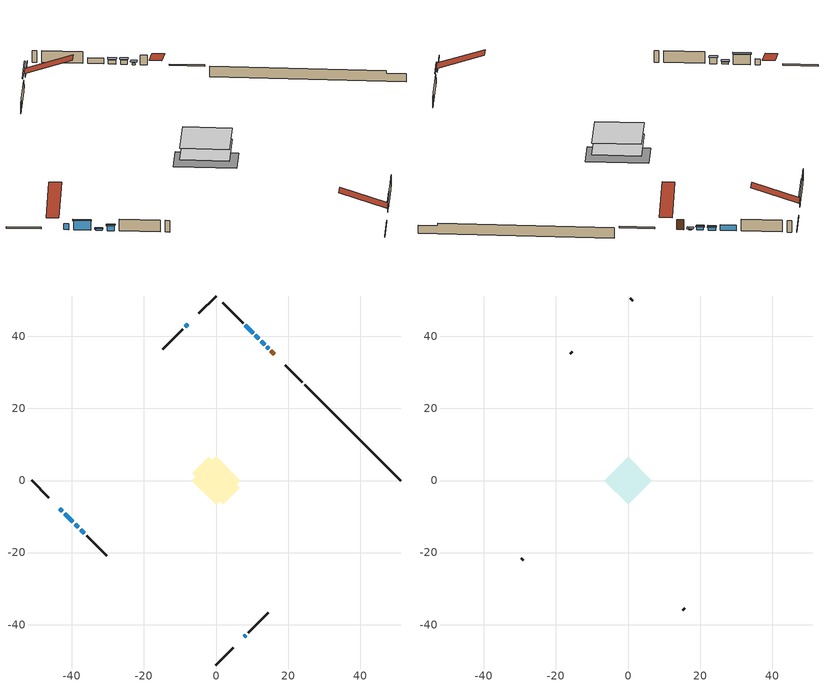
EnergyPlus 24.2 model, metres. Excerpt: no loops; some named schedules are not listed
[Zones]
conditioned space
 floor adiabatic (AdiabaticFloorConstruction): -6.69,0 0,6.69 6.69,0 0,-6.69 z0.74
 floor foundation (Slab1 construction): -6.64,1.97 -1.97,6.64 6.64,-1.97 1.97,-6.64 z-1.48
 wall outside (RimJoist1 construction): 0,-51.2 4.78,-46.42 / -51.2,0 -46.42,-4.78 / 0,51.2 -4.78,46.42 / 23.99,27.21 19.21,31.99 z0.74:1.04
 wall outside (AdiabaticWallConstruction 1): 16.19,35.01 15.23,35.97 z0.74:2.77
 wall outside (AdiabaticWallConstruction): 7.8,-43.4 8.23,-42.96 z0.74:1.71; -43.4,-7.8 -42.69,-8.5 / -37.53,-13.67 -36.56,-14.64 / 10.29,40.91 8.17,43.03 z0.74:1.96; -7.8,43.4 -8.5,42.69 z0.74:1.35; 14.57,36.62 14.14,37.06 z0.74:1; -42.04,-9.16 -39.74,-11.46 z0.74:2.77; -39.08,-12.11 -38.18,-13.01 z0.74:1.12; 13.49,37.71 12.59,38.61 / 11.93,39.27 10.94,40.26 z0.74:1.6
 wall outside (Wall1 construction): 8.89,-42.31 14.49,-36.71 / -35.9,-15.3 -30.3,-20.9 / -9.16,42.04 -14.76,36.44 / 7.51,43.69 1.91,49.29 z0.74:3.18
 wall foundation (FoundationWall1 construction): 24.64,26.55,-1.48 24.64,26.55,0.74 48.54,2.66,0.74 48.54,2.66,0.26 51.2,0,0.26 51.2,0,-1.48
 window (WindowConstruction 6): 7.8,-43.39 8.23,-42.96 z0.74:1.71
 window (WindowConstruction 8): -43.39,-7.8 -42.69,-8.5 z0.74:1.96
 window (WindowConstruction 9): -7.8,43.39 -8.5,42.69 z0.74:1.35
 window (WindowConstruction 7): 14.57,36.62 14.14,37.06 z0.74:0.99
 window (WindowConstruction): -42.04,-9.16 -39.74,-11.46 z0.74:2.77
 window (WindowConstruction 1): -39.08,-12.11 -38.18,-13.01 z0.74:1.12
 window (WindowConstruction 2): -37.53,-13.67 -36.56,-14.64 z0.74:1.96
 window (WindowConstruction 3): 13.48,37.71 12.59,38.61 z0.74:1.6
 window (WindowConstruction 4): 11.93,39.27 10.94,40.26 z0.74:1.6
 window (WindowConstruction 5): 10.29,40.91 8.17,43.03 z0.74:1.96
 door (Door): 16.18,35.01 15.23,35.97 z0.74:2.77
 ceiling adiabatic (AdiabaticFloorConstruction): 0,-6.69 6.69,0 0,6.69 -6.69,0 z0.74
attic - vented
 floor to conditioned space (Floor1 construction Reversed): -6.66,0 0,6.66 6.66,0 0,-6.66 z3.18
 wall outside (Wall2 construction): 15.15,-36.05 15.74,-35.45 / -29.64,-21.55 -29.05,-22.15 / -15.42,35.78 -16.01,35.18 / 1.25,49.94 0.66,50.54 z0.74:3.18
 roof outside (Roof1 construction): 7.15,-44.05,3.18 0.66,-37.57,6.24 -1.05,-39.28,6.24 5.44,-45.76,3.18; -44.05,-7.15,3.18 -37.57,-0.66,6.24 -39.28,1.05,6.24 -45.76,-5.44,3.18; -7.15,44.05,3.18 -0.66,37.57,6.24 1.05,39.28,6.24 -5.44,45.76,3.18; 16.84,34.36,3.18 10.36,27.87,6.24 12.06,26.16,6.24 18.55,32.65,3.18
shading: 9.76,-41.44 6.27,-44.92 6.38,-45.03 9.87,-41.54 z3.87; -10.82,40.38 -5.49,45.71 -5.6,45.81 -10.92,40.49 z4.62; 13.93,37.27 14.78,36.41 15.34,36.97 14.49,37.83 z1.29; -39.63,-11.56 -42.14,-9.05 -42.63,-9.54 -40.12,-12.05 z2.92; -38.08,-13.12 -39.19,-12.01 -39.68,-12.5 -38.57,-13.61 z1.27; -36.45,-14.74 -37.63,-13.56 -38.12,-14.05 -36.94,-15.23 z2.11; 12.48,38.72 13.59,37.61 14.15,38.17 13.04,39.28 z1.75; 10.84,40.36 12.03,39.16 12.59,39.72 11.39,40.92 z1.75
[Building]
Building 1: Terrain=Suburbs
[Site:Location]
Point Petre AUT_ON: Latitude {deg}=43.83; Longitude {deg}=-77.15; Time Zone {hr}=-5; Elevation {m}=79; Keep Site Location Information=Yes
[Site:GroundTemperature:Shallow]
3.7516, 1.80644, 1.65067, 2.57374, 6.27937, 9.96774, 13.1654, 15.191, 15.363, 13.7156, 10.5995, 7.02426
[Site:WaterMainsTemperature]
Calculation Method=Schedule; Temperature Schedule=mains temperature schedule
[Material] Roughness=Rough; Thermal Absorptance=0.9
Name | Thickness {m} | Conductivity {W/m-K} | Density {kg/m3} | Specific Heat {J/kg-K} | Solar Absorptance | Visible Absorptance
asphalt or fiberglass shingles | 0.00635 | 0.162714 | 1121.4 | 1465.45 | 0.4 | 0.4
ceiling stud and cavity | 0.1397 | 0.0759935 | 65.682 | 1177.47 | 0.7 | 0.7
concrete 4.0 in. | 0.1016 | 1.803125 | 2242.8 | 837.4 | 0.7 | 0.7
concrete 8.0 in. | 0.2032 | 1.803125 | 2242.8 | 837.4 | 0.7 | 0.7
door material | 0.04445 | 0.053851 | 512.64 | 1214.23 | 0.7 | 0.7
exterior vertical ins | 0.0127824 | 0.029427 | 32.04 | 1214.23 | 0.7 | 0.7
floor covering | 0.0127 | 0.0433444 | 54.468 | 1339.84 | 0.6 | 0.6
floor rigid ins; wall rigid ins | 0.512978 | 0.029427 | 32.04 | 1214.23 | 0.7 | 0.7
floor stud and cavity | 0.1397 | 1.75129 | 37.0049 | 1207.88 | 0.7 | 0.7
furniture material conditioned space 1 | 0.1524 | 0.115458 | 640.8 | 1214.23 | 0.6 | 0.6
gypsum board | 0.0127 | 0.160291 | 801 | 837.4 | 0.6 | 0.6
gypsum board 1 | 0.0127 | 0.160291 | 801 | 837.4 | 0.7 | 0.7
osb sheathing 0.5 in. | 0.0127 | 0.115458 | 512.64 | 1214.23 | 0.7 | 0.7
osb sheathing 0.75 in. | 0.01905 | 0.115458 | 512.64 | 1214.23 | 0.7 | 0.7
osb sheathing 2.0 in. | 0.0508 | 0.115458 | 512.64 | 1214.23 | 0.7 | 0.7
rim joist stud and cavity | 0.0508 | 0.0296634 | 125.044 | 1163.47 | 0.6 | 0.6
wall stud and cavity | 0.1397 | 0.09367 | 139.0536 | 1170.24 | 0.7 | 0.7
wall stud and cavity 1 | 0.0889 | 6.1454 | 50.32683 | 1063.81 | 0.6 | 0.6
wall stud and cavity 2 | 0.0889 | 0.380278 | 52.3479 | 1209.89 | 0.7 | 0.7
wall stud and cavity 3 | 0.0889 | 0.391764 | 83.0341 | 1211.67 | 0.7 | 0.7
wood siding | 0.0254 | 0.102417 | 544.68 | 1172.36 | 0.4 | 0.4
wood siding 1 | 0.00254 | 0.102417 | 544.68 | 1172.36 | 0.4 | 0.4
wood siding 2; wood siding 3; wood siding 4 | 0.0254 | 0.102417 | 544.68 | 1172.36 | 0.7 | 0.7
[WindowMaterial:SimpleGlazingSystem]
Name | U-Factor {W/m2-K} | Solar Heat Gain Coefficient
WindowMaterial | 2.055436 | 0.55
WindowMaterial 1 | 2.29845 | 0.39
WindowMaterial 2 | 2.061114 | 0.57
WindowMaterial 3 | 2.1054 | 0.54
WindowMaterial 4 | 2.098021 | 0.54
WindowMaterial 5 | 1.94415 | 0.65
WindowMaterial 6 | 3.03773 | 0.47
WindowMaterial 7 | 3.296079 | 0.46
WindowMaterial 8 | 4.96484 | 0.58
[Construction]
AdiabaticFloorConstruction: floor stud and cavity, floor rigid ins, osb sheathing 0.75 in., floor covering
AdiabaticWallConstruction: wood siding 3, wall rigid ins, wall stud and cavity 2, gypsum board
AdiabaticWallConstruction 1: wood siding 4, wall rigid ins, wall stud and cavity 2, gypsum board
Door: door material
Floor1 construction Reversed: gypsum board, ceiling stud and cavity
FoundationWall1 construction: concrete 8.0 in., gypsum board 1
furniture construction conditioned space 1: furniture material conditioned space 1
PartitionWallConstruction: gypsum board, wall stud and cavity 3, gypsum board
RimJoist1 construction: wood siding 2, osb sheathing 2.0 in., rim joist stud and cavity
Roof1 construction: asphalt or fiberglass shingles
Slab1 construction: concrete 4.0 in.
Wall1 construction: wood siding, osb sheathing 0.5 in., wall stud and cavity, gypsum board
Wall2 construction: wood siding 1, wall stud and cavity 1
WindowConstruction: WindowMaterial
WindowConstruction 1: WindowMaterial 1
WindowConstruction 2: WindowMaterial 2
WindowConstruction 3: WindowMaterial 3
WindowConstruction 4: WindowMaterial 4
WindowConstruction 5: WindowMaterial 5
WindowConstruction 6: WindowMaterial 6
WindowConstruction 7: WindowMaterial 7
WindowConstruction 8; WindowConstruction 9: WindowMaterial 8
[Zone] Multiplier=1; Part of Total Floor Area=Yes
Name | Volume {m3}
attic - vented | 44.0211
conditioned space | 421.7
[Space]
Name | Zone | Volume {m3}
attic - vented 1 | attic - vented | 44.0211
conditioned space 1 | conditioned space | 421.7
[ZoneInfiltration:EffectiveLeakageArea]
infil attic - vented 1: Zone or Space=attic - vented 1; Schedule=Always On Discrete; Effective Air Leakage Area {cm2}=3225.09; Stack Coefficient=0.00038218; Wind Coefficient=1.32085e-05
[ZoneMixing]
whole house fan mix: Zone or Space=attic - vented; Schedule=Always On Continuous; Design Flow Rate Calculation Method=Flow/Zone; Design Flow Rate {m3/s}=0; Source Zone or Space=conditioned space
[SurfaceProperty:ExposedFoundationPerimeter]
Slab1: Exposed Perimeter Calculation Method=TotalExposedPerimeter; Total Exposed Perimeter {m}=37.552
[InternalMass] Zone or ZoneList=conditioned space; Space or SpaceList=conditioned space 1
Name | Construction | Surface Area {m2}
furniture mass conditioned space 1 | furniture construction conditioned space 1 | 68.0002
partition wall mass | PartitionWallConstruction | 170
[Lights]
interior lighting: Zone or ZoneList or Space or SpaceList=conditioned space 1; Schedule=interior lighting schedule; Design Level Calculation Method=LightingLevel; Lighting Level {W}=343.2; Return Air Fraction=0; Fraction Radiant=0.6; Fraction Visible=0.2; Fraction Replaceable=1
[People]
occupants: Zone or ZoneList or Space or SpaceList=conditioned space 1; Number of People Schedule=occupants schedule; Number of People Calculation Method=People; Number of People=3; Fraction Radiant=0.314171; Sensible Heat Fraction=0.56303; Activity Level Schedule=occupants activity schedule; Carbon Dioxide Generation Rate {m3/s-W}=0; Enable ASHRAE 55 Comfort Warnings=No; Mean Radiant Temperature Calculation Type=EnclosureAveraged
[ElectricEquipment] Zone or ZoneList or Space or SpaceList=conditioned space 1; Design Level Calculation Method=EquipmentLevel
Name | Schedule | Design Level {W} | Fraction Latent | Fraction Radiant | Fraction Lost
clothes dryer | clothes dryer schedule | 140.772 | 0.015 | 0.081 | 0.85
clothes washer | clothes washer schedule | 32.1985 | 0.03 | 0.162 | 0.7
cooking range | cooking range schedule | 215.147 | 0.08 | 0.432 | 0.2
dishwasher | dishwasher schedule | 66.8632 | 0.3 | 0.18 | 0.4
fridge | fridge schedule | 72.9452 | 0 | 0.6 | 0
mech vent bath fan 0 | mech vent bath fan 0 schedule | 50.2 | 0 | 0 | 1
mech vent house fan | mech vent house fan schedule | 0 | 0 | 0 | 1
mech vent house fan cfis | mech vent house fan cfis schedule | 0 | 0 | 0 | 0
misc plug loads | misc plug loads schedule | 494.7 | 0.045 | 0.513 | 0.1
whole house fan | Always On Discrete | 0 | 0 | 0 | 1
[OtherEquipment] Zone or ZoneList or Space or SpaceList=conditioned space 1; Design Level Calculation Method=EquipmentLevel
Name | Fuel Type | Schedule | Design Level {W} | Fraction Latent | Fraction Radiant | Fraction Lost
clothes dryer 1 | Electricity | clothes dryer schedule | 0 | 0.015 | 0.081 | 0.85
cooking range 1 | Electricity | cooking range schedule | 0 | 0.08 | 0.432 | 0.2
general water use latent | None | general water use schedule | 62.594 | 1 | 0 | 0
general water use sensible | None | general water use schedule | -61.6891 | 0 | 0.6 | 0
mech vent house fan latent load | None | Always On Discrete | 0 | 1 | 0 | 0
mech vent house fan sensible load | None | Always On Discrete | 0 | 0 | 0 | 0
water heater energy adjustment1 | NaturalGas | Always On Discrete | 0.01 | 0 | 0 | 1
[ZoneInfiltration:DesignFlowRate] Zone or ZoneList or Space or SpaceList=conditioned space 1; Schedule=Always On Discrete; Design Flow Rate Calculation Method=Flow/Zone; Design Flow Rate {m3/s}=0
infil flow; natural vent flow; whole house fan flow
[AvailabilityManager:Scheduled]
central ac and furnace airloop Availability Manager: Schedule=Always On Discrete
[Foundation:Kiva]
Foundation Kiva 1: Initial Indoor Air Temperature {C}=18; Wall Height Above Grade {m}=0.740024; Wall Depth Below Slab {m}=0.2032; Custom Block Material Name 1=exterior vertical ins; Custom Block Depth 1 {m}=2.22001; Custom Block X Position 1 {m}=0.2159; Custom Block Z Position 1 {m}=0
[Foundation:Kiva:Settings]
Soil Conductivity {W/m-K}=0.849921; Soil Density {kg/m3}=1842.3; Soil Specific Heat {J/kg-K}=418.7; Ground Solar Absorptivity=0.9; Ground Thermal Absorptivity=0.9; Ground Surface Roughness {m}=0.03; Far-Field Width {m}=40; Deep-Ground Boundary Condition=ZeroFlux; Deep-Ground Depth {m}=40; Minimum Cell Dimension {m}=0.2; Maximum Cell Growth Coefficient=3; Simulation Timestep=Timestep
[Exterior:Lights]
exterior lighting: Schedule=exterior lighting schedule; Design Level {W}=75.6
[EnergyManagementSystem:GlobalVariable]
central_ac_and_furnace_airloop_Fan_RTF
infil_program_Qfan
infil_program_Qinf
natural_vent_program_Qnv
natural_vent_program_Qwhf
[EnergyManagementSystem:Sensor]
Name | Output:Variable or Output:Meter Index Key | Output:Variable or Output:Meter
airflow_gain | infil flow | Infiltration Sensible Heat Gain Energy
airflow_gain_1 | natural vent flow | Infiltration Sensible Heat Gain Energy
airflow_gain_2 | whole house fan flow | Infiltration Sensible Heat Gain Energy
airflow_loss | infil flow | Infiltration Sensible Heat Loss Energy
airflow_loss_1 | natural vent flow | Infiltration Sensible Heat Loss Energy
airflow_loss_2 | whole house fan flow | Infiltration Sensible Heat Loss Energy
clg_load_cond |  | Cooling:EnergyTransfer:Zone:CONDITIONED SPACE
clg_sp_s; clg_sp_s_1 | cooling setpoint | Schedule Value
clothes_dryer_exhaust_0_sch_s | clothes dryer exhaust 0 schedule | Schedule Value
cool_season | cooling season schedule | Schedule Value
htg_load_cond |  | Heating:EnergyTransfer:Zone:CONDITIONED SPACE
htg_sp_s; htg_sp_s_1 | heating setpoint | Schedule Value
ig_ee_conv | clothes dryer | Electric Equipment Convective Heating Energy
ig_ee_conv_2 | cooking range | Electric Equipment Convective Heating Energy
ig_ee_conv_4 | fridge | Electric Equipment Convective Heating Energy
ig_ee_conv_5 | misc plug loads | Electric Equipment Convective Heating Energy
ig_ee_conv_6 | whole house fan | Electric Equipment Convective Heating Energy
ig_ee_rad | clothes dryer | Electric Equipment Radiant Heating Energy
ig_ee_rad_2 | cooking range | Electric Equipment Radiant Heating Energy
ig_ee_rad_4 | fridge | Electric Equipment Radiant Heating Energy
ig_ee_rad_5 | misc plug loads | Electric Equipment Radiant Heating Energy
ig_ee_rad_6 | whole house fan | Electric Equipment Radiant Heating Energy
ig_lgt_conv | interior lighting | Lights Convective Heating Energy
ig_lgt_rad | interior lighting | Lights Radiant Heating Energy
ig_lgt_vis | interior lighting | Lights Visible Radiation Heating Energy
ig_oe_conv | clothes dryer 1 | Other Equipment Convective Heating Energy
ig_oe_conv_1 | cooking range 1 | Other Equipment Convective Heating Energy
ig_oe_conv_2 | general water use latent | Other Equipment Convective Heating Energy
ig_oe_conv_3 | general water use sensible | Other Equipment Convective Heating Energy
ig_oe_conv_4 | water heater energy adjustment1 | Other Equipment Convective Heating Energy
ig_oe_rad | clothes dryer 1 | Other Equipment Radiant Heating Energy
ig_oe_rad_1 | cooking range 1 | Other Equipment Radiant Heating Energy
ig_oe_rad_2 | general water use latent | Other Equipment Radiant Heating Energy
ig_oe_rad_3 | general water use sensible | Other Equipment Radiant Heating Energy
ig_oe_rad_4 | water heater energy adjustment1 | Other Equipment Radiant Heating Energy
ig_ppl_conv | occupants | People Convective Heating Energy
ig_ppl_rad | occupants | People Radiant Heating Energy
im_conv | furniture mass conditioned space 1 | Surface Inside Face Convection Heat Gain Energy
im_conv_1 | partition wall mass | Surface Inside Face Convection Heat Gain Energy
im_ig | furniture mass conditioned space 1 | Surface Inside Face Internal Gains Radiation Heat Gain Energy
im_ig_1 | partition wall mass | Surface Inside Face Internal Gains Radiation Heat Gain Energy
im_lgt | furniture mass conditioned space 1 | Surface Inside Face Lights Radiation Heat Gain Energy
im_lgt_1 | partition wall mass | Surface Inside Face Lights Radiation Heat Gain Energy
im_sol | furniture mass conditioned space 1 | Surface Inside Face Solar Radiation Heat Gain Energy
im_sol_1 | partition wall mass | Surface Inside Face Solar Radiation Heat Gain Energy
im_surf | furniture mass conditioned space 1 | Surface Inside Face Net Surface Thermal Radiation Heat Gain Energy
im_surf_1 | partition wall mass | Surface Inside Face Net Surface Thermal Radiation Heat Gain Energy
mech_vent_bath_fan_0_sch_s | mech vent bath fan 0 schedule | Schedule Value
mv_conv | mech vent bath fan 0 | Electric Equipment Convective Heating Energy
mv_conv_1 | mech vent house fan | Electric Equipment Convective Heating Energy
mv_conv_2 | mech vent house fan cfis | Electric Equipment Convective Heating Energy
mv_conv_3 | mech vent house fan latent load | Other Equipment Convective Heating Energy
mv_conv_4 | mech vent house fan sensible load | Other Equipment Convective Heating Energy
mv_rad | mech vent bath fan 0 | Electric Equipment Radiant Heating Energy
mv_rad_1 | mech vent house fan | Electric Equipment Radiant Heating Energy
mv_rad_2 | mech vent house fan cfis | Electric Equipment Radiant Heating Energy
mv_rad_3 | mech vent house fan latent load | Other Equipment Radiant Heating Energy
mv_rad_4 | mech vent house fan sensible load | Other Equipment Radiant Heating Energy
natural_vent_s | natural vent schedule | Schedule Value
out_pb_s |  | Site Outdoor Air Barometric Pressure
out_wt_s |  | Site Outdoor Air Humidity Ratio
site_vw_s |  | Site Wind Speed
ss_back_out | Window1 | Surface Window Shortwave from Zone Back Out Window Heat Transfer Rate
ss_back_out_1 | Window10 | Surface Window Shortwave from Zone Back Out Window Heat Transfer Rate
ss_back_out_2 | Window12 | Surface Window Shortwave from Zone Back Out Window Heat Transfer Rate
ss_back_out_3 | Window2 | Surface Window Shortwave from Zone Back Out Window Heat Transfer Rate
ss_back_out_4 | Window3 | Surface Window Shortwave from Zone Back Out Window Heat Transfer Rate
ss_back_out_5 | Window5 | Surface Window Shortwave from Zone Back Out Window Heat Transfer Rate
ss_back_out_6 | Window6 | Surface Window Shortwave from Zone Back Out Window Heat Transfer Rate
ss_back_out_7 | Window7 | Surface Window Shortwave from Zone Back Out Window Heat Transfer Rate
ss_back_out_8 | Window8 | Surface Window Shortwave from Zone Back Out Window Heat Transfer Rate
ss_back_out_9 | Window9 | Surface Window Shortwave from Zone Back Out Window Heat Transfer Rate
ss_conv | Door1 | Surface Inside Face Convection Heat Gain Energy
ss_conv_1 | Window1 | Surface Inside Face Convection Heat Gain Energy
ss_conv_10 | Window9 | Surface Inside Face Convection Heat Gain Energy
ss_conv_2 | Window10 | Surface Inside Face Convection Heat Gain Energy
ss_conv_3 | Window12 | Surface Inside Face Convection Heat Gain Energy
ss_conv_4 | Window2 | Surface Inside Face Convection Heat Gain Energy
ss_conv_5 | Window3 | Surface Inside Face Convection Heat Gain Energy
ss_conv_6 | Window5 | Surface Inside Face Convection Heat Gain Energy
ss_conv_7 | Window6 | Surface Inside Face Convection Heat Gain Energy
ss_conv_8 | Window7 | Surface Inside Face Convection Heat Gain Energy
ss_conv_9 | Window8 | Surface Inside Face Convection Heat Gain Energy
ss_ig | Door1 | Surface Inside Face Internal Gains Radiation Heat Gain Energy
ss_ig_1 | Window1 | Surface Inside Face Internal Gains Radiation Heat Gain Energy
ss_ig_10 | Window9 | Surface Inside Face Internal Gains Radiation Heat Gain Energy
ss_ig_2 | Window10 | Surface Inside Face Internal Gains Radiation Heat Gain Energy
ss_ig_3 | Window12 | Surface Inside Face Internal Gains Radiation Heat Gain Energy
ss_ig_4 | Window2 | Surface Inside Face Internal Gains Radiation Heat Gain Energy
ss_ig_5 | Window3 | Surface Inside Face Internal Gains Radiation Heat Gain Energy
ss_ig_6 | Window5 | Surface Inside Face Internal Gains Radiation Heat Gain Energy
ss_ig_7 | Window6 | Surface Inside Face Internal Gains Radiation Heat Gain Energy
ss_ig_8 | Window7 | Surface Inside Face Internal Gains Radiation Heat Gain Energy
ss_ig_9 | Window8 | Surface Inside Face Internal Gains Radiation Heat Gain Energy
ss_lgt | Door1 | Surface Inside Face Lights Radiation Heat Gain Energy
ss_sol | Door1 | Surface Inside Face Solar Radiation Heat Gain Energy
ss_surf | Door1 | Surface Inside Face Net Surface Thermal Radiation Heat Gain Energy
ss_surf_1 | Window1 | Surface Inside Face Net Surface Thermal Radiation Heat Gain Energy
ss_surf_10 | Window9 | Surface Inside Face Net Surface Thermal Radiation Heat Gain Energy
ss_surf_2 | Window10 | Surface Inside Face Net Surface Thermal Radiation Heat Gain Energy
ss_surf_3 | Window12 | Surface Inside Face Net Surface Thermal Radiation Heat Gain Energy
ss_surf_4 | Window2 | Surface Inside Face Net Surface Thermal Radiation Heat Gain Energy
ss_surf_5 | Window3 | Surface Inside Face Net Surface Thermal Radiation Heat Gain Energy
ss_surf_6 | Window5 | Surface Inside Face Net Surface Thermal Radiation Heat Gain Energy
ss_surf_7 | Window6 | Surface Inside Face Net Surface Thermal Radiation Heat Gain Energy
ss_surf_8 | Window7 | Surface Inside Face Net Surface Thermal Radiation Heat Gain Energy
ss_surf_9 | Window8 | Surface Inside Face Net Surface Thermal Radiation Heat Gain Energy
ss_trans_in | Window1 | Surface Window Transmitted Solar Radiation Rate
ss_trans_in_1 | Window10 | Surface Window Transmitted Solar Radiation Rate
ss_trans_in_2 | Window12 | Surface Window Transmitted Solar Radiation Rate
ss_trans_in_3 | Window2 | Surface Window Transmitted Solar Radiation Rate
ss_trans_in_4 | Window3 | Surface Window Transmitted Solar Radiation Rate
ss_trans_in_5 | Window5 | Surface Window Transmitted Solar Radiation Rate
ss_trans_in_6 | Window6 | Surface Window Transmitted Solar Radiation Rate
ss_trans_in_7 | Window7 | Surface Window Transmitted Solar Radiation Rate
ss_trans_in_8 | Window8 | Surface Window Transmitted Solar Radiation Rate
ss_trans_in_9 | Window9 | Surface Window Transmitted Solar Radiation Rate
ss_trans_out | Window1 | Surface Inside Face Initial Transmitted Diffuse Transmitted Out Window Solar Radiation Rate
ss_trans_out_1 | Window10 | Surface Inside Face Initial Transmitted Diffuse Transmitted Out Window Solar Radiation Rate
ss_trans_out_2 | Window12 | Surface Inside Face Initial Transmitted Diffuse Transmitted Out Window Solar Radiation Rate
ss_trans_out_3 | Window2 | Surface Inside Face Initial Transmitted Diffuse Transmitted Out Window Solar Radiation Rate
ss_trans_out_4 | Window3 | Surface Inside Face Initial Transmitted Diffuse Transmitted Out Window Solar Radiation Rate
ss_trans_out_5 | Window5 | Surface Inside Face Initial Transmitted Diffuse Transmitted Out Window Solar Radiation Rate
ss_trans_out_6 | Window6 | Surface Inside Face Initial Transmitted Diffuse Transmitted Out Window Solar Radiation Rate
ss_trans_out_7 | Window7 | Surface Inside Face Initial Transmitted Diffuse Transmitted Out Window Solar Radiation Rate
ss_trans_out_8 | Window8 | Surface Inside Face Initial Transmitted Diffuse Transmitted Out Window Solar Radiation Rate
ss_trans_out_9 | Window9 | Surface Inside Face Initial Transmitted Diffuse Transmitted Out Window Solar Radiation Rate
s_conv | Floor1 | Surface Inside Face Convection Heat Gain Energy
s_conv_1 | FoundationWall1 | Surface Inside Face Convection Heat Gain Energy
s_conv_10 | Wall1:225 | Surface Inside Face Convection Heat Gain Energy
s_conv_11 | Wall1:315 | Surface Inside Face Convection Heat Gain Energy
s_conv_12 | Wall1:45 | Surface Inside Face Convection Heat Gain Energy
s_conv_2 | inferred conditioned ceiling | Surface Inside Face Convection Heat Gain Energy
s_conv_3 | inferred conditioned floor | Surface Inside Face Convection Heat Gain Energy
s_conv_4 | RimJoist1:135 | Surface Inside Face Convection Heat Gain Energy
s_conv_5 | RimJoist1:225 | Surface Inside Face Convection Heat Gain Energy
s_conv_6 | RimJoist1:315 | Surface Inside Face Convection Heat Gain Energy
s_conv_7 | RimJoist1:45 | Surface Inside Face Convection Heat Gain Energy
s_conv_8 | Slab1 | Surface Inside Face Convection Heat Gain Energy
s_conv_9 | Wall1:135 | Surface Inside Face Convection Heat Gain Energy
s_ig | Floor1 | Surface Inside Face Internal Gains Radiation Heat Gain Energy
s_ig_1 | FoundationWall1 | Surface Inside Face Internal Gains Radiation Heat Gain Energy
s_ig_10 | Wall1:225 | Surface Inside Face Internal Gains Radiation Heat Gain Energy
s_ig_11 | Wall1:315 | Surface Inside Face Internal Gains Radiation Heat Gain Energy
s_ig_12 | Wall1:45 | Surface Inside Face Internal Gains Radiation Heat Gain Energy
s_ig_2 | inferred conditioned ceiling | Surface Inside Face Internal Gains Radiation Heat Gain Energy
s_ig_3 | inferred conditioned floor | Surface Inside Face Internal Gains Radiation Heat Gain Energy
s_ig_4 | RimJoist1:135 | Surface Inside Face Internal Gains Radiation Heat Gain Energy
s_ig_5 | RimJoist1:225 | Surface Inside Face Internal Gains Radiation Heat Gain Energy
s_ig_6 | RimJoist1:315 | Surface Inside Face Internal Gains Radiation Heat Gain Energy
s_ig_7 | RimJoist1:45 | Surface Inside Face Internal Gains Radiation Heat Gain Energy
s_ig_8 | Slab1 | Surface Inside Face Internal Gains Radiation Heat Gain Energy
s_ig_9 | Wall1:135 | Surface Inside Face Internal Gains Radiation Heat Gain Energy
s_lgt | Floor1 | Surface Inside Face Lights Radiation Heat Gain Energy
s_lgt_1 | FoundationWall1 | Surface Inside Face Lights Radiation Heat Gain Energy
s_lgt_10 | Wall1:225 | Surface Inside Face Lights Radiation Heat Gain Energy
s_lgt_11 | Wall1:315 | Surface Inside Face Lights Radiation Heat Gain Energy
s_lgt_12 | Wall1:45 | Surface Inside Face Lights Radiation Heat Gain Energy
s_lgt_2 | inferred conditioned ceiling | Surface Inside Face Lights Radiation Heat Gain Energy
s_lgt_3 | inferred conditioned floor | Surface Inside Face Lights Radiation Heat Gain Energy
s_lgt_4 | RimJoist1:135 | Surface Inside Face Lights Radiation Heat Gain Energy
s_lgt_5 | RimJoist1:225 | Surface Inside Face Lights Radiation Heat Gain Energy
s_lgt_6 | RimJoist1:315 | Surface Inside Face Lights Radiation Heat Gain Energy
s_lgt_7 | RimJoist1:45 | Surface Inside Face Lights Radiation Heat Gain Energy
s_lgt_8 | Slab1 | Surface Inside Face Lights Radiation Heat Gain Energy
s_lgt_9 | Wall1:135 | Surface Inside Face Lights Radiation Heat Gain Energy
